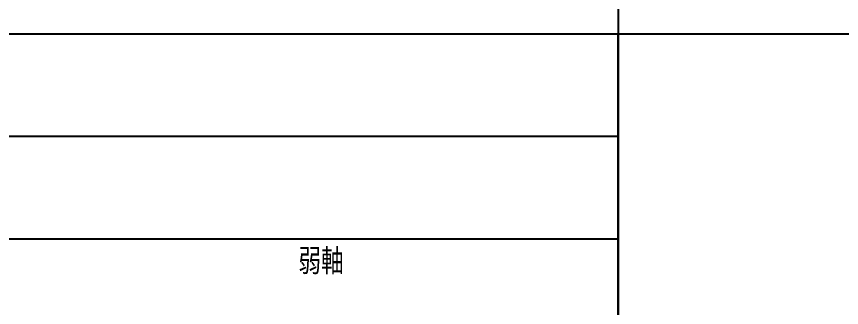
# Model space of a CAD drawing. Extents: x -668440 to 1010955, y -1678500 to 210463.
# Drawn here: x -618698 to -589744, y -884787 to -874573 of the extents above; entities that cross this region are included whole.
import ezdxf
from ezdxf.enums import TextEntityAlignment as Align

# ---------------------------------------------------------------- set-up
doc = ezdxf.new("R2010")
doc.units = 0
doc.header["$MEASUREMENT"] = 0
doc.layers.get('0').update_dxf_attribs({"color": 3, "linetype": 'CONTINUOUS'})
doc.layers.get('Defpoints').update_dxf_attribs({"color": 251, "linetype": 'CONTINUOUS'})
doc.layers.add('00_ADDL', color=253, linetype='CONTINUOUS', plot=False)
doc.layers.add('_1-1_L-CL', color=3, linetype='CONTINUOUS')
doc.layers.add('_1-B_TXT1', color=3, linetype='CONTINUOUS')
doc.styles.add('S020', font='simplex.shx', dxfattribs={"width": 0.8, "height": 100, "bigfont": 'extfont2.shx'})

# ---------------------------------------------------------------- blocks, each defined once
blk = doc.blocks.new('剛接合部C1Y')
at = {"layer": '00_ADDL'}
blk.add_line((-226827.6965, -397002.59222), (-226827.6965, -392142.59222), dxfattribs=at)
at = {"layer": '_1-1_L-CL'}
for p, q in [((-232913.84825, -392142.59222), (-226827.6965, -392142.59222)), ((-232913.84825, -392142.59222), (-226827.6965, -392142.59222)), ((-226827.6965, -392142.59222), (-226827.6965, -399027.59222)), ((-232913.84825, -392502.59222), (-226827.6965, -392502.59222)), ((-232913.84825, -392862.59222), (-226827.6965, -392862.59222))]:
    blk.add_line(p, q, dxfattribs=at)
at = {"layer": 'Defpoints'}
for p, q in [((-226827.6965, -376150.73644), (-226827.6965, -393525.7562)), ((-233913.84825, -392142.59222), (-194214.20716, -392142.59222))]:
    blk.add_line(p, q, dxfattribs=at)
at = {"layer": '_1-B_TXT1', "style": 'S020', "width": 0.8}
blk.add_text('弱軸', height=90, dxfattribs=at).set_placement((-227870.77238, -393013.51949), align=Align.BOTTOM_CENTER)

msp = doc.modelspace()

# ---------------------------------------------------------------- block references
at = {"xscale": 10, "yscale": 10, "zscale": 10}
msp.add_blockref('剛接合部C1Y', (1670698.6842, 3046247.35843, 5600), dxfattribs=at)

doc.saveas('drawing.dxf')
